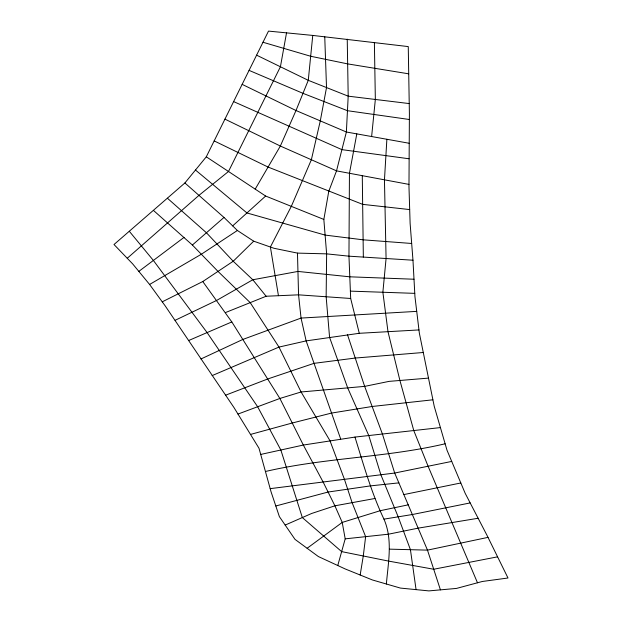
<?xml version="1.0" encoding="UTF-8"?>
<svg xmlns="http://www.w3.org/2000/svg" width="622" height="622" viewBox="0 0 622 622"><rect width="100%" height="100%" fill="white"/><g stroke="black" fill="none" stroke-linecap="round" stroke-linejoin="round"><path stroke-width="0.93" d="M386.876 139.266L384.458 179.929L386.075 258.519L382.872 292.254L387.988 331.682L399.915 380.47L413.786 430.579L428.091 466.236L477.486 582.783M386.379 584.011C388.182 562.443 392.98 539.818 383.953 519.137C371.42 492.873 363.598 464.774 354.96 437.079L303.334 445.049L260.711 454.441M312.757 35.423L408.257 46.588L409.4 113.655L408.973 186.686L410.116 223.376L412.977 260.214L414.944 296.585L419.345 333.12L434.226 406.29L447 450.211L465.186 493.324L487.119 535.558L507.995 578.001L482.377 581.469L456.478 588.42L428.892 590.9L400.405 588.078L372.353 579.945L345.086 568.905L318.386 556.558L295.007 539.375L279.379 516.641L271.06 491.815L258.993 448.244L233.919 407.464L165.094 305.744L149.599 284.464L132.696 263.93L114.005 244.516L184.897 182.969L206.294 156.814L268.502 31.1L312.757 35.423L308.271 80.324L296.002 110.522L280.343 146.038L255.191 189.127M371.622 136.537L375.346 99.458L374.382 42.467M360.169 575.008L363.279 555.99L365.627 536.654L352.114 502.662L344.433 479.313L329.963 440.695L301.087 391.977L278.983 347.084L250.207 302.634L217.995 271.394L192.385 245.021L153.455 210.415M416.064 589.625L410.434 549.692L398.181 516.828L380.858 474.757L368.792 435.579L347.698 387.926L329.582 337.381L326.146 296.756L326.636 253.862L323.844 219.434L328.774 191.288L336.525 170.863L346.376 132.012L348.196 96.161L347.239 39.155M286.524 32.865L280.421 66.756L228.492 171.485L198.954 195.362L127.253 258.27M356.803 133.878L349.44 173.382L348.958 256.178L350.676 298.474L359.275 333.299L418.964 329.932M337.769 565.522L345.194 538.854L342.224 522.418L334.908 505.81L323.106 481.988L303.334 445.049L279.877 398.461L231.812 321.924L202.772 281.541L162.249 301.833M412.977 260.214L348.958 256.178L326.636 253.862L297.471 253.107L274.014 248.287L253.706 241.18L233.211 261.248L202.772 281.541M232.667 225.879L265.648 196.039L323.844 219.434M192.385 245.021L223.99 217.436L237.386 230.482L253.706 241.18M138.83 271.386L184.05 237.379M307.12 548.277L342.224 522.418L380.275 510.685L408.296 504.831M237.386 230.482L201.341 254.242L149.599 284.464M175.101 320.314L216.604 300.457L252.812 279.76L297.946 271.433L349.797 276.813L414.003 279.231M200.945 358.98L242.798 339.457L301.048 318.075L416.724 311.373M285.171 525.077L311.645 513.477L334.908 505.81L374.973 498.479M212.141 375.602L278.983 347.084L306.141 340.895L359.275 333.299M188.684 340.514L231.812 321.924M225.459 312.571L266.13 296.243L298.56 294.836L350.676 298.474M225.545 395.211L267.639 379.008L314.009 363.349L355.24 358.054L423.115 352.511M237.977 414.065L279.877 398.461L301.087 391.977L364.655 386.379L389.084 381.372L428.247 378.129M250.503 434.436L292.239 423.014L331.51 413.078L372.15 406.485L432.85 399.806M275.81 505.989L328.082 492.041L370.525 485.875L398.896 482.866M488.013 537.369L427.485 550.136L389.527 549.148M451.727 461.423L394.69 473.039L270.181 488.643M403.903 494.568L460.816 482.975M470.17 502.926L412.44 514.511L383.953 519.137M497.584 556.838L433.713 569.247L388.455 561.075L341.641 551.613L302.331 517.558L280.849 450.001L257.64 406.741L207.095 332.576L153.377 260.447L129.314 231.283M265.438 471.499C324.63 457.644 385.912 457.699 445.127 443.789M478.139 518.258L418.194 528.14L388.478 534.197L345.194 538.854M440.415 427.586L354.96 437.079M350.38 291.127L414.765 293.359M411.671 243.474L363.116 239.82L325.112 235.085L246.95 212.957L195.487 170.031M409.68 209.575L362.657 204.358L268.074 167.054L214.162 140.906M409.229 103.579L348.196 96.161L308.271 80.324L256.591 55.156M409.019 158.765L341.906 149.638L233.608 101.596M409.338 119.494L347.457 110.7L302.984 93.331L249.064 70.372M408.716 73.824L347.651 63.887L310.673 56.26L262.982 42.257M409.105 143.254L346.376 132.012L296.002 110.522L242.137 84.359M224.931 119.129L280.343 146.038L336.525 170.863L408.973 184.4M206.294 156.814L265.648 196.039M184.897 182.969L223.99 217.436M167.419 198.231L206.434 232.76L233.211 261.248L252.812 279.76L266.13 296.243M340.662 438.938L306.141 340.895L301.048 318.075L298.56 294.836L297.471 253.107M347.48 334.69L364.655 386.379L382.444 434.102L394.69 473.039L427.485 550.136L440.43 589.866M278.446 295.707L270.391 247.02L291.321 206.356L311.365 159.745L320.291 120.886L326.519 87.562L324.746 36.721M362.284 175.886L363.341 257.08"/></g></svg>
